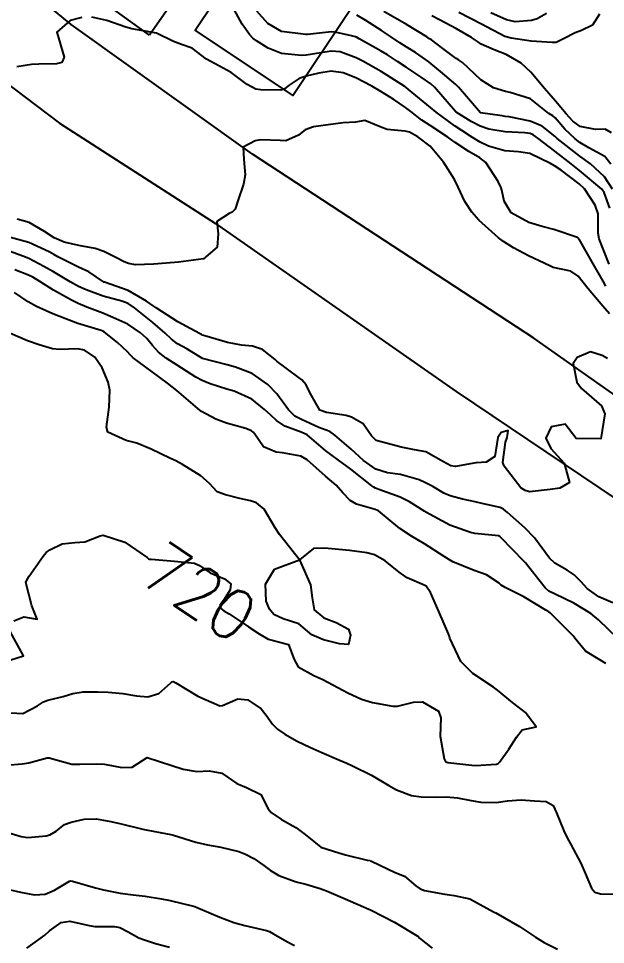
# Model space of a CAD drawing. Header units: metres. Extents: x 318500 to 325275, y 7408834 to 7428799.
# Drawn here: x 320334.5 to 320381.5, y 7413261.7 to 7413335.9 of the extents above; entities that cross this region are included whole.
import ezdxf
from ezdxf.enums import TextEntityAlignment as Align

# ---------------------------------------------------------------- set-up
doc = ezdxf.new("R2010")
doc.units = ezdxf.units.M
doc.header["$MEASUREMENT"] = 0
for name, color, linetype in [('Cotas', 45, 'Continuous'), ('Curvas de Nivel 1m', 11, 'Continuous'), ('Curvas de Nivel 5m', 15, 'Continuous'), ('Edificações', 30, 'Continuous'), ('Vias Primárias', 230, 'Continuous')]:
    doc.layers.add(name, color=color, linetype=linetype)
doc.styles.add('Style-STANDARD', font='STANDARD.shx')

msp = doc.modelspace()

# ---------------------------------------------------------------- linework, layer by layer
at = {"layer": 'Curvas de Nivel 1m', "flags": 128}
for points, elevation in [([(320339.588, 7413335.99), (320338.638, 7413335.755), (320337.57, 7413334.82), (320338.17, 7413332.814), (320337.988, 7413332.37), (320337.542, 7413332.273), (320336.14, 7413332.243), (320335.541, 7413332.232), (320334.371, 7413332.034)], 726), ([(320381.529, 7413314.454), (320381.316, 7413314.853), (320380.513, 7413316.248), (320379.399, 7413318.22), (320379.378, 7413318.26), (320379.361, 7413318.302), (320379.269, 7413318.354), (320377.371, 7413318.995), (320376.442, 7413319.236), (320375.379, 7413319.57), (320373.971, 7413320.334), (320373.399, 7413321.265), (320373.207, 7413322.142), (320373.146, 7413322.344), (320372.912, 7413322.853), (320371.929, 7413324.363), (320371.445, 7413324.736), (320370.58, 7413325.256), (320369.464, 7413325.977), (320368.888, 7413326.406), (320367.479, 7413327.345), (320366.808, 7413327.755), (320365.927, 7413328.443), (320365.495, 7413328.787), (320364.556, 7413329.412), (320363.514, 7413330.059), (320362.798, 7413330.487), (320361.53, 7413331.157), (320360.494, 7413331.557), (320359.537, 7413331.683), (320358.565, 7413331.514), (320357.531, 7413331.273), (320356.982, 7413331.112), (320356.175, 7413330.573), (320355.817, 7413330.276), (320355.514, 7413330.168), (320353.926, 7413330.191), (320353.515, 7413330.255), (320352.808, 7413330.621), (320351.534, 7413331.572), (320349.55, 7413332.66), (320348.418, 7413333.537), (320347.561, 7413333.83), (320346.917, 7413334.053), (320345.57, 7413334.72), (320343.575, 7413335.087), (320343.103, 7413335.222), (320341.585, 7413335.758), (320340.373, 7413336.003)], 726), ([(320381.806, 7413316.233), (320381.347, 7413317.383), (320381.008, 7413318.244), (320380.913, 7413318.698), (320380.92, 7413320.245), (320380.684, 7413320.96), (320379.828, 7413322.256), (320379.416, 7413322.658), (320377.961, 7413323.753), (320377.437, 7413324.101), (320377.119, 7413324.295), (320375.451, 7413325.081), (320374.558, 7413325.224), (320373.455, 7413325.307), (320372.149, 7413325.67), (320371.464, 7413326), (320370.85, 7413326.379), (320370.011, 7413326.928), (320369.479, 7413327.279), (320367.945, 7413328.415), (320367.496, 7413328.787), (320365.741, 7413330.222), (320365.519, 7413330.397), (320365.443, 7413330.451), (320363.538, 7413331.656), (320362.092, 7413332.495), (320361.553, 7413332.755), (320360.262, 7413333.224), (320359.558, 7413333.292), (320358.054, 7413333.051), (320357.554, 7413332.971), (320357.165, 7413332.953), (320355.555, 7413333.096), (320354.5, 7413333.537), (320353.565, 7413334.124), (320353.274, 7413334.321), (320353.002, 7413334.619), (320352.408, 7413335.453), (320351.776, 7413336.637)], 727), ([(320381.866, 7413320.705), (320381.407, 7413321.963), (320381.219, 7413322.242), (320379.432, 7413323.732), (320378.762, 7413324.27), (320377.455, 7413325.287), (320376.106, 7413326.31), (320375.731, 7413326.575), (320375.474, 7413326.687), (320375.052, 7413326.747), (320373.475, 7413326.836), (320372.165, 7413327.048), (320371.479, 7413327.268), (320370.743, 7413327.642), (320369.542, 7413328.399), (320369.491, 7413328.446), (320367.817, 7413330.417), (320367.524, 7413330.683), (320366.752, 7413331.211), (320365.543, 7413332.003), (320364.847, 7413332.461), (320364.067, 7413332.984), (320363.558, 7413333.296), (320361.776, 7413334.29), (320361.569, 7413334.399), (320361.493, 7413334.425), (320361.172, 7413334.506), (320359.867, 7413334.818), (320359.574, 7413334.829), (320357.639, 7413334.627), (320357.571, 7413334.626), (320357.508, 7413334.624), (320355.574, 7413334.859), (320354.481, 7413335.494), (320353.598, 7413336.483)], 728), ([(320382.062, 7413322.23), (320381.425, 7413323.232), (320380.314, 7413324.251), (320379.449, 7413324.885), (320377.653, 7413326.287), (320377.559, 7413326.377), (320377.472, 7413326.465), (320376.446, 7413327.272), (320375.484, 7413327.679), (320373.796, 7413328.028), (320373.487, 7413328.068), (320373.245, 7413328.101), (320371.49, 7413328.358), (320371.335, 7413328.529), (320369.739, 7413330.397), (320369.523, 7413330.616), (320368.29, 7413331.661), (320367.548, 7413332.276), (320367.364, 7413332.423), (320366.301, 7413333.182), (320365.562, 7413333.637), (320365.056, 7413333.949), (320364.289, 7413334.469), (320363.577, 7413334.944), (320362.323, 7413335.759), (320361.595, 7413336.178)], 729), ([(320381.992, 7413326.749), (320381.478, 7413327.047), (320380.708, 7413327.017), (320379.48, 7413327.251), (320378.889, 7413327.674), (320378.362, 7413328.277), (320377.505, 7413329.282), (320376.632, 7413330.303), (320375.539, 7413331.594), (320374.765, 7413332.328), (320373.557, 7413333.027), (320372.592, 7413333.386), (320371.565, 7413333.855), (320371.252, 7413334.059), (320370.78, 7413334.382), (320369.58, 7413335.087), (320368.218, 7413335.786), (320367.595, 7413336.107)], 731), ([(320381.038, 7413336.246), (320380.473, 7413335.365), (320379.58, 7413334.952), (320379.078, 7413334.767), (320378.157, 7413334.281), (320377.567, 7413333.982), (320377.248, 7413333.976), (320375.568, 7413334.077), (320373.948, 7413334.336), (320373.571, 7413334.427), (320373.443, 7413334.471), (320371.586, 7413335.445), (320369.776, 7413336.397)], 732), ([(320376.787, 7413336.302), (320376.038, 7413335.869), (320375.591, 7413335.75), (320374.271, 7413335.652), (320373.592, 7413335.789), (320372.343, 7413336.359)], 733), ([(320381.681, 7413308.68), (320381.237, 7413308.914), (320380.3, 7413309.188), (320379.235, 7413308.749), (320378.928, 7413308.265), (320379.208, 7413306.78), (320379.601, 7413306.256), (320381.179, 7413304.863), (320381.449, 7413304.236), (320381.15, 7413302.24), (320379.15, 7413302.26), (320378.286, 7413303.398), (320377.159, 7413303.205), (320376.726, 7413302.294), (320377.137, 7413301.45), (320378.205, 7413300.274), (320378.62, 7413298.745), (320377.845, 7413298.279), (320377.089, 7413298.175), (320375.416, 7413297.978), (320375.088, 7413298.083), (320374.941, 7413298.164), (320374.723, 7413298.316), (320373.409, 7413300.042), (320373.297, 7413300.337), (320373.517, 7413301.962), (320373.629, 7413302.333), (320373.714, 7413302.893), (320373.154, 7413302.745), (320372.901, 7413302.344), (320372.66, 7413300.814), (320371.969, 7413300.357), (320371.178, 7413300.31), (320371.119, 7413300.303), (320369.493, 7413300.007), (320369.115, 7413300.073), (320368.534, 7413300.399), (320367.131, 7413301.179), (320366.213, 7413301.354), (320365.137, 7413301.553), (320363.649, 7413301.958), (320363.145, 7413302.11), (320362.779, 7413302.476), (320362.109, 7413303.435), (320361.165, 7413303.975), (320360.747, 7413304.088), (320359.168, 7413304.344), (320358.642, 7413304.535), (320357.856, 7413305.884), (320357.554, 7413306.555), (320357.206, 7413306.962), (320355.828, 7413307.967), (320355.228, 7413308.426), (320355.065, 7413308.582), (320354.041, 7413309.401), (320353.24, 7413309.643), (320352.362, 7413309.744), (320351.243, 7413309.944), (320349.431, 7413310.475), (320349.249, 7413310.54), (320349.167, 7413310.579), (320348.999, 7413310.664), (320347.264, 7413311.6), (320345.521, 7413312.716), (320345.282, 7413312.886), (320344.753, 7413313.26), (320343.301, 7413314.111), (320341.403, 7413314.769), (320341.326, 7413314.785), (320341.31, 7413314.8), (320340.131, 7413315.6), (320339.322, 7413315.984), (320337.653, 7413316.817), (320337.333, 7413317.001), (320336.952, 7413317.209), (320335.347, 7413317.952), (320333.856, 7413318.369)], 724), ([(320382.108, 7413289.084), (320380.98, 7413289.581), (320380.035, 7413290.244), (320379.54, 7413290.796), (320379.001, 7413291.333), (320378.443, 7413291.707), (320377.447, 7413292.283), (320377.016, 7413292.677), (320375.824, 7413294.302), (320375.052, 7413295.107), (320373.672, 7413296.331), (320373.34, 7413296.603), (320373.074, 7413296.717), (320371.739, 7413297.022), (320371.078, 7413297.184), (320370.058, 7413297.403), (320369.083, 7413297.654), (320368.573, 7413297.886), (320367.682, 7413298.411), (320367.094, 7413298.719), (320366.586, 7413298.939), (320365.104, 7413299.379), (320364.069, 7413299.497), (320363.11, 7413299.792), (320362.146, 7413300.485), (320361.134, 7413301.402), (320359.828, 7413302.52), (320359.441, 7413302.814), (320359.154, 7413302.921), (320358.553, 7413303.139), (320357.162, 7413303.773), (320356.648, 7413304.041), (320356.121, 7413304.566), (320355.189, 7413305.829), (320354.461, 7413306.591), (320353.213, 7413307.457), (320351.872, 7413307.978), (320351.223, 7413308.147), (320349.23, 7413308.66), (320347.998, 7413309.439), (320347.242, 7413309.855), (320346.755, 7413310.205), (320346.242, 7413310.705), (320345.263, 7413311.554), (320343.794, 7413312.735), (320343.285, 7413313.07), (320342.784, 7413313.251), (320341.293, 7413313.666), (320339.92, 7413314.171), (320339.305, 7413314.444), (320338.634, 7413314.807), (320337.318, 7413315.601), (320336.538, 7413316.047), (320335.328, 7413316.668), (320335.203, 7413316.726), (320334.854, 7413316.857), (320333.338, 7413317.438)], 723), ([(320382.517, 7413286.214), (320380.953, 7413287.733), (320380.343, 7413288.239), (320378.972, 7413289.066), (320377.477, 7413289.788), (320376.986, 7413290.039), (320376.683, 7413290.293), (320375.371, 7413291.942), (320375.094, 7413292.309), (320375.011, 7413292.406), (320373.14, 7413294.339), (320373.041, 7413294.417), (320372.934, 7413294.449), (320371.044, 7413294.654), (320370.694, 7413294.725), (320369.054, 7413295.326), (320367.124, 7413296.364), (320367.07, 7413296.396), (320367.038, 7413296.42), (320365.83, 7413297.191), (320365.081, 7413297.554), (320363.369, 7413298.185), (320363.088, 7413298.283), (320362.964, 7413298.347), (320362.805, 7413298.474), (320361.11, 7413299.814), (320360.121, 7413300.515), (320359.131, 7413301.275), (320357.632, 7413302.545), (320357.152, 7413302.777), (320355.833, 7413303.246), (320355.161, 7413303.688), (320354.702, 7413304.124), (320354.217, 7413304.594), (320353.182, 7413305.412), (320351.773, 7413306.043), (320351.194, 7413306.22), (320349.846, 7413306.65), (320349.204, 7413306.899), (320348.71, 7413307.165), (320347.222, 7413308.144), (320346.338, 7413308.699), (320345.713, 7413309.183), (320345.24, 7413309.708), (320344.783, 7413310.262), (320344.274, 7413310.73), (320343.26, 7413311.408), (320342.062, 7413311.964), (320341.273, 7413312.29), (320339.993, 7413312.789), (320339.284, 7413313.085), (320338.763, 7413313.33), (320337.3, 7413314.131), (320336.206, 7413314.837), (320335.652, 7413315.184), (320335.315, 7413315.341), (320334.211, 7413315.759)], 722), ([(320381.548, 7413284.224), (320380.914, 7413284.599), (320379.898, 7413285.224), (320379.066, 7413286.258), (320378.933, 7413286.438), (320377.072, 7413288.288), (320376.961, 7413288.371), (320376.741, 7413288.515), (320374.979, 7413289.57), (320373.468, 7413290.333), (320373.17, 7413290.516), (320372.993, 7413290.676), (320371.974, 7413291.33), (320371.003, 7413291.688), (320369.292, 7413292.387), (320369.012, 7413292.544), (320368.601, 7413292.812), (320367.031, 7413293.818), (320365.971, 7413294.436), (320365.049, 7413295.059), (320363.33, 7413296.467), (320363.071, 7413296.573), (320361.575, 7413296.993), (320361.078, 7413297.288), (320360.49, 7413297.915), (320359.934, 7413298.517), (320359.101, 7413299.246), (320357.62, 7413300.545), (320357.124, 7413300.841), (320355.654, 7413301.098), (320355.129, 7413301.164), (320354.118, 7413301.578), (320353.441, 7413302.606), (320353.308, 7413302.764), (320353.153, 7413302.876), (320352.718, 7413303.051), (320351.159, 7413303.484), (320350.317, 7413303.798), (320349.168, 7413304.42), (320349.028, 7413304.522), (320348.871, 7413304.664), (320347.191, 7413306.115), (320346.453, 7413306.697), (320345.213, 7413307.589), (320343.702, 7413308.733), (320343.454, 7413308.96), (320343.235, 7413309.191), (320342.435, 7413309.945), (320341.406, 7413310.768), (320341.251, 7413310.855), (320341.123, 7413310.901), (320339.26, 7413311.479), (320338.218, 7413311.859), (320337.271, 7413312.238), (320335.941, 7413312.84), (320335.285, 7413313.215), (320334.198, 7413313.965)], 721), ([(320333.398, 7413280.311), (320334.844, 7413280.228), (320336.022, 7413280.832), (320336.513, 7413281.167), (320336.857, 7413281.294), (320338.079, 7413281.584), (320338.866, 7413281.826), (320339.68, 7413281.97), (320340.868, 7413281.962), (320341.695, 7413281.931), (320342.866, 7413281.822), (320343.96, 7413281.628), (320344.863, 7413281.549), (320345.742, 7413281.826), (320346.719, 7413282.692), (320346.796, 7413282.776), (320346.881, 7413282.79), (320347.103, 7413282.687), (320348.864, 7413281.617), (320350.64, 7413280.846), (320350.854, 7413280.87), (320352.074, 7413281.406), (320352.861, 7413281.314), (320353.93, 7413280.594), (320354.337, 7413280.08), (320354.838, 7413279.361), (320355.239, 7413278.979), (320355.828, 7413278.565), (320356.822, 7413278.007), (320357.834, 7413277.52), (320358.809, 7413277.099), (320360.162, 7413276.51), (320360.796, 7413276.234), (320361.256, 7413276.03), (320362.782, 7413275.282), (320364.173, 7413274.456), (320364.767, 7413274.102), (320365.977, 7413273.646), (320366.761, 7413273.549), (320367.887, 7413273.529), (320368.762, 7413273.552), (320369.666, 7413273.476), (320370.759, 7413273.255), (320371.53, 7413273.131), (320372.758, 7413273.106), (320373.661, 7413273.229), (320374.76, 7413273.311), (320375.818, 7413273.241), (320376.759, 7413273.182), (320377.324, 7413272.85), (320377.598, 7413272.277), (320378.178, 7413270.819), (320378.444, 7413270.264), (320378.713, 7413269.771), (320379.531, 7413268.247), (320379.883, 7413267.443), (320380.386, 7413266.234), (320380.665, 7413265.909), (320381.117, 7413265.772), (320382.663, 7413265.741)], 721), ([(320333.559, 7413276.092), (320334.79, 7413276.188), (320335.348, 7413276.286), (320336.798, 7413276.661), (320336.952, 7413276.663), (320338.791, 7413276.175), (320339.411, 7413276.163), (320340.792, 7413276.206), (320341.396, 7413276.156), (320342.788, 7413275.909), (320343.6, 7413275.916), (320344.8, 7413276.71), (320346.791, 7413276.072), (320347.686, 7413275.777), (320348.784, 7413275.591), (320349.785, 7413275.645), (320350.782, 7413275.455), (320352.003, 7413274.618), (320352.767, 7413274.299), (320353.907, 7413273.739), (320354.5, 7413272.584), (320354.746, 7413272.287), (320355.562, 7413271.744), (320356.728, 7413271.096), (320357.467, 7413270.543), (320358.705, 7413269.52), (320360.15, 7413269.056), (320360.696, 7413268.909), (320362.441, 7413268.474), (320362.658, 7413268.439), (320362.69, 7413268.431), (320362.769, 7413268.39), (320364.68, 7413267.495), (320365.42, 7413267.182), (320366.329, 7413266.425), (320366.666, 7413266.184), (320367.028, 7413266.051), (320368.66, 7413265.743), (320369.399, 7413265.642), (320370.655, 7413265.374), (320372.555, 7413264.341), (320372.639, 7413264.294), (320372.731, 7413264.246), (320374.623, 7413263.153), (320375.919, 7413262.297), (320376.606, 7413261.885), (320377.662, 7413261.335)], 722), ([(320333.032, 7413270.867), (320334.713, 7413270.363), (320335.25, 7413270.303), (320336.714, 7413270.414), (320337.026, 7413270.505), (320337.516, 7413270.808), (320338.201, 7413271.325), (320338.731, 7413271.515), (320339.758, 7413271.756), (320340.735, 7413271.78), (320341.913, 7413271.572), (320342.73, 7413271.393), (320344.466, 7413270.972), (320344.723, 7413270.909), (320345.847, 7413270.699), (320346.718, 7413270.531), (320346.925, 7413270.479), (320348.709, 7413269.927), (320349.64, 7413269.712), (320350.703, 7413269.522), (320352.146, 7413269.168), (320352.695, 7413268.965), (320353.341, 7413268.6), (320354.144, 7413268.048), (320354.681, 7413267.639), (320355.346, 7413267.239), (320356.672, 7413266.76), (320356.839, 7413266.716), (320357.505, 7413266.542), (320358.665, 7413266.204), (320359.171, 7413266.014), (320360.653, 7413265.389), (320362.571, 7413264.542), (320362.641, 7413264.514), (320362.751, 7413264.469), (320364.626, 7413263.515), (320366.436, 7413262.423), (320366.525, 7413262.337), (320366.608, 7413262.233), (320367.632, 7413261.436)], 723), ([(320333.285, 7413266.239), (320334.656, 7413265.906), (320335.797, 7413265.688), (320336.654, 7413265.745), (320337.395, 7413266.072), (320338.597, 7413266.791), (320338.67, 7413266.811), (320338.831, 7413266.788), (320340.662, 7413266.261), (320341.323, 7413266.098), (320342.657, 7413265.843), (320343.678, 7413265.701), (320344.653, 7413265.584), (320345.964, 7413265.383), (320346.648, 7413265.24), (320348.513, 7413264.791), (320348.641, 7413264.753), (320348.872, 7413264.657), (320350.629, 7413263.907), (320351.753, 7413263.489), (320352.619, 7413263.23), (320354.363, 7413262.834), (320354.613, 7413262.757), (320354.931, 7413262.575), (320355.998, 7413261.953), (320356.601, 7413261.641)], 724)]:
    msp.add_lwpolyline(points, dxfattribs=dict(at, elevation=elevation))
at = {"layer": 'Curvas de Nivel 5m', "flags": 128}
for points, elevation in [([(320381.929, 7413324.233), (320381.449, 7413324.84), (320380.168, 7413325.544), (320379.466, 7413325.964), (320379.074, 7413326.266), (320378.25, 7413327.051), (320377.486, 7413327.938), (320377.292, 7413328.097), (320376.976, 7413328.298), (320375.507, 7413329.458), (320373.88, 7413329.971), (320373.516, 7413330.046), (320372.54, 7413330.355), (320371.529, 7413330.981), (320370.063, 7413332.392), (320369.749, 7413332.594), (320369.553, 7413332.712), (320368.479, 7413333.493), (320367.568, 7413334.189), (320367.431, 7413334.285), (320367.198, 7413334.426), (320365.585, 7413335.426), (320363.753, 7413336.478)], 730), ([(320381.832, 7413312.232), (320381.289, 7413312.847), (320380.126, 7413314.252), (320379.32, 7413315.273), (320378.727, 7413315.671), (320377.327, 7413315.97), (320377.098, 7413316.064), (320376.611, 7413316.301), (320375.338, 7413316.879), (320374.146, 7413317.534), (320373.355, 7413318.036), (320372.944, 7413318.346), (320371.381, 7413319.754), (320370.803, 7413320.379), (320370.248, 7413321.237), (320369.71, 7413322.395), (320369.419, 7413323.007), (320368.533, 7413324.409), (320367.459, 7413325.67), (320366.476, 7413326.435), (320365.816, 7413326.788), (320365.474, 7413326.878), (320364.022, 7413327.018), (320363.477, 7413327.227), (320362.247, 7413327.727), (320361.481, 7413327.602), (320360.514, 7413327.548), (320359.479, 7413327.418), (320358.141, 7413327.214), (320357.474, 7413326.993), (320357.234, 7413326.8), (320356.934, 7413326.565), (320355.926, 7413326.112), (320355.463, 7413326.127), (320353.888, 7413326.179), (320353.462, 7413326.104), (320352.49, 7413325.589), (320352.55, 7413324.623), (320352.667, 7413323.376), (320352.513, 7413322.623), (320352.075, 7413321.308), (320351.847, 7413320.633), (320351.62, 7413320.403), (320351.385, 7413320.284), (320350.393, 7413319.632), (320350.496, 7413318.649), (320350.41, 7413317.584), (320349.33, 7413316.66), (320347.327, 7413316.374), (320346.993, 7413316.362), (320345.325, 7413316.224), (320343.878, 7413316.181), (320343.325, 7413316.278), (320342.981, 7413316.4), (320342.29, 7413316.756), (320341.337, 7413317.25), (320340.646, 7413317.475), (320339.344, 7413317.724), (320338.176, 7413317.983), (320337.353, 7413318.342), (320336.578, 7413318.832), (320335.371, 7413319.572), (320334.4, 7413319.839)], 725), ([(320334.14, 7413287.66), (320334.947, 7413287.961), (320336.001, 7413287.778), (320335.564, 7413288.841), (320335.108, 7413290.728), (320335.151, 7413290.848), (320335.365, 7413291.216), (320336.474, 7413292.828), (320336.722, 7413293.116), (320337.018, 7413293.338), (320338.012, 7413293.818), (320339.027, 7413293.925), (320339.82, 7413293.991), (320341.035, 7413294.465), (320341.296, 7413294.506), (320343.028, 7413293.944), (320344.808, 7413292.713), (320344.912, 7413292.615), (320345.009, 7413292.582), (320345.139, 7413292.578), (320347.007, 7413292.438), (320348.608, 7413292.268), (320349.004, 7413292.08), (320349.855, 7413291.504), (320350.994, 7413291.011), (320351.519, 7413290.625), (320351.463, 7413290.145), (320350.971, 7413289.372), (320350.665, 7413288.934), (320350.71, 7413288.634), (320350.957, 7413288.455), (320351.374, 7413288.205), (320352.938, 7413287.158), (320353.775, 7413286.597), (320354.511, 7413286.172), (320354.925, 7413286.083), (320356.117, 7413285.758), (320356.589, 7413284.555), (320356.901, 7413283.955), (320358.154, 7413283.274), (320358.886, 7413282.952), (320359.672, 7413282.518), (320360.871, 7413281.883), (320361.972, 7413281.375), (320362.859, 7413281.103), (320364.489, 7413280.82), (320364.856, 7413280.822), (320366.144, 7413281.147), (320366.861, 7413281.15), (320368.142, 7413280.401), (320368.322, 7413279.875), (320368.284, 7413278.398), (320368.598, 7413276.598), (320368.708, 7413276.391), (320368.799, 7413276.326), (320368.889, 7413276.299), (320370.796, 7413276.079), (320371.102, 7413276.059), (320372.797, 7413276.169), (320372.91, 7413276.227), (320373.025, 7413276.337), (320373.782, 7413277.359), (320374.375, 7413278.317), (320374.836, 7413278.91), (320375.971, 7413279.166), (320375.106, 7413280.307), (320374.853, 7413280.505), (320374.075, 7413281.109), (320372.876, 7413282.103), (320372.534, 7413282.345), (320370.896, 7413283.425), (320369.935, 7413284.38), (320369.058, 7413286.259), (320369.013, 7413286.389), (320368.933, 7413286.604), (320368.158, 7413288.402), (320367.487, 7413289.908), (320367.152, 7413290.418), (320367.058, 7413290.486), (320366.991, 7413290.512), (320365.643, 7413291.087), (320365.001, 7413291.536), (320363.861, 7413292.461), (320363.017, 7413292.93), (320362.39, 7413293.109), (320361.022, 7413293.297), (320360.172, 7413293.364), (320359.024, 7413293.466), (320358.123, 7413293.44), (320357.01, 7413292.55), (320357.9, 7413290.541), (320358.023, 7413289.491), (320358.188, 7413288.538), (320358.951, 7413287.9), (320359.945, 7413287.515), (320360.937, 7413286.988), (320361.091, 7413286.498), (320360.922, 7413285.745), (320360.218, 7413285.806), (320358.926, 7413286.121), (320358.008, 7413286.539), (320356.943, 7413287.414), (320355.706, 7413287.811), (320354.954, 7413288.169), (320354.617, 7413288.585), (320354.342, 7413289.217), (320354.277, 7413290.591), (320355.002, 7413291.79), (320357.01, 7413292.55), (320355.395, 7413294.575), (320355.048, 7413295.111), (320354.17, 7413296.593), (320353.575, 7413297.103), (320353.076, 7413297.256), (320352.237, 7413297.459), (320351.081, 7413297.739), (320350.426, 7413297.982), (320349.807, 7413298.649), (320349.099, 7413299.261), (320347.631, 7413300.164), (320347.117, 7413300.459), (320346.637, 7413300.695), (320345.13, 7413301.401), (320343.986, 7413301.879), (320343.14, 7413302.099), (320341.659, 7413302.762), (320341.544, 7413303.154), (320341.768, 7413304.761), (320341.831, 7413306.12), (320341.68, 7413306.763), (320341.217, 7413307.917), (320340.611, 7413308.776), (320339.782, 7413309.331), (320339.236, 7413309.435), (320337.797, 7413309.376), (320337.236, 7413309.431), (320336.161, 7413309.758), (320335.242, 7413310.083), (320333.432, 7413310.868)], 720), ([(320333.391, 7413284.377), (320334.91, 7413284.85), (320333.82, 7413286.861)], 720), ([(320335.175, 7413261.42), (320336.606, 7413262.46), (320337.004, 7413262.814), (320337.935, 7413263.486), (320338.622, 7413263.58), (320340.161, 7413263.23), (320340.616, 7413263.157), (320342.203, 7413263.16), (320342.615, 7413263.077), (320343.298, 7413262.73), (320344.15, 7413262.262), (320344.604, 7413262.093), (320345.49, 7413261.812), (320346.598, 7413261.515)], 725)]:
    msp.add_lwpolyline(points, dxfattribs=dict(at, elevation=elevation))
at = {"layer": 'Edificações'}
for points in [[(320344.992, 7413334.569), (320339.957, 7413338.227), (320341.025, 7413339.7), (320340.618, 7413340.056), (320342.246, 7413342.291), (320340.974, 7413343.256), (320343.975, 7413348.031), (320346.162, 7413346.457), (320351.808, 7413354.991), (320356.589, 7413351.181)], [(320353.229, 7413341.79), (320348.662, 7413334.947), (320356.476, 7413329.732), (320361.043, 7413336.575)]]:
    msp.add_lwpolyline(points, close=True, dxfattribs=at)
at = {"layer": 'Vias Primárias'}
msp.add_lwpolyline([(320429.866, 7413273.097), (320409.072, 7413286.842), (320375.763, 7413310.286), (320353.242, 7413325.031), (320338.727, 7413335.421), (320327.708, 7413344.485), (320320.879, 7413353.057), (320315.214, 7413360.888), (320310.445, 7413369.741), (320307.161, 7413378.481), (320305.095, 7413384.785), (320302.817, 7413393.896), (320301.283, 7413402.581), (320300.87, 7413423.258), (320300.063, 7413448.712), (320299.262, 7413474.023), (320298.407, 7413490.575), (320297.175, 7413515.996), (320296.801, 7413533.512), (320296.801, 7413542.293), (320298.669, 7413553.119), (320302.034, 7413571.489), (320304.92, 7413582.071), (320309.46, 7413596.263)], dxfattribs=at)
msp.add_lwpolyline([(320292.014, 7413484.056), (320292.49, 7413472.933), (320292.702, 7413464.667), (320293.018, 7413452.379), (320293.493, 7413436.904), (320294.446, 7413418.378), (320295.081, 7413406.294, 0.009067), (320295.771, 7413396.546, 0.037554), (320296.834, 7413390.122), (320300.274, 7413378.05), (320303.557, 7413369.475), (320305.889, 7413364.44), (320313.303, 7413352.422), (320317.491, 7413346.958), (320325.488, 7413338.119), (320333.172, 7413331.015), (320337.779, 7413327.52), (320350.276, 7413319.472), (320369.554, 7413306.029), (320389.63, 7413292.513), (320416.429, 7413274.195), (320429.498, 7413264.807)], format="xyb", dxfattribs=at)

# ---------------------------------------------------------------- texts
at = {"layer": 'Cotas', "style": 'Style-STANDARD'}
msp.add_text('720', height=4, rotation=326.20804, dxfattribs=at).set_placement((320348.996, 7413289.944, 720), align=Align.MIDDLE_CENTER)

doc.saveas('drawing.dxf')
